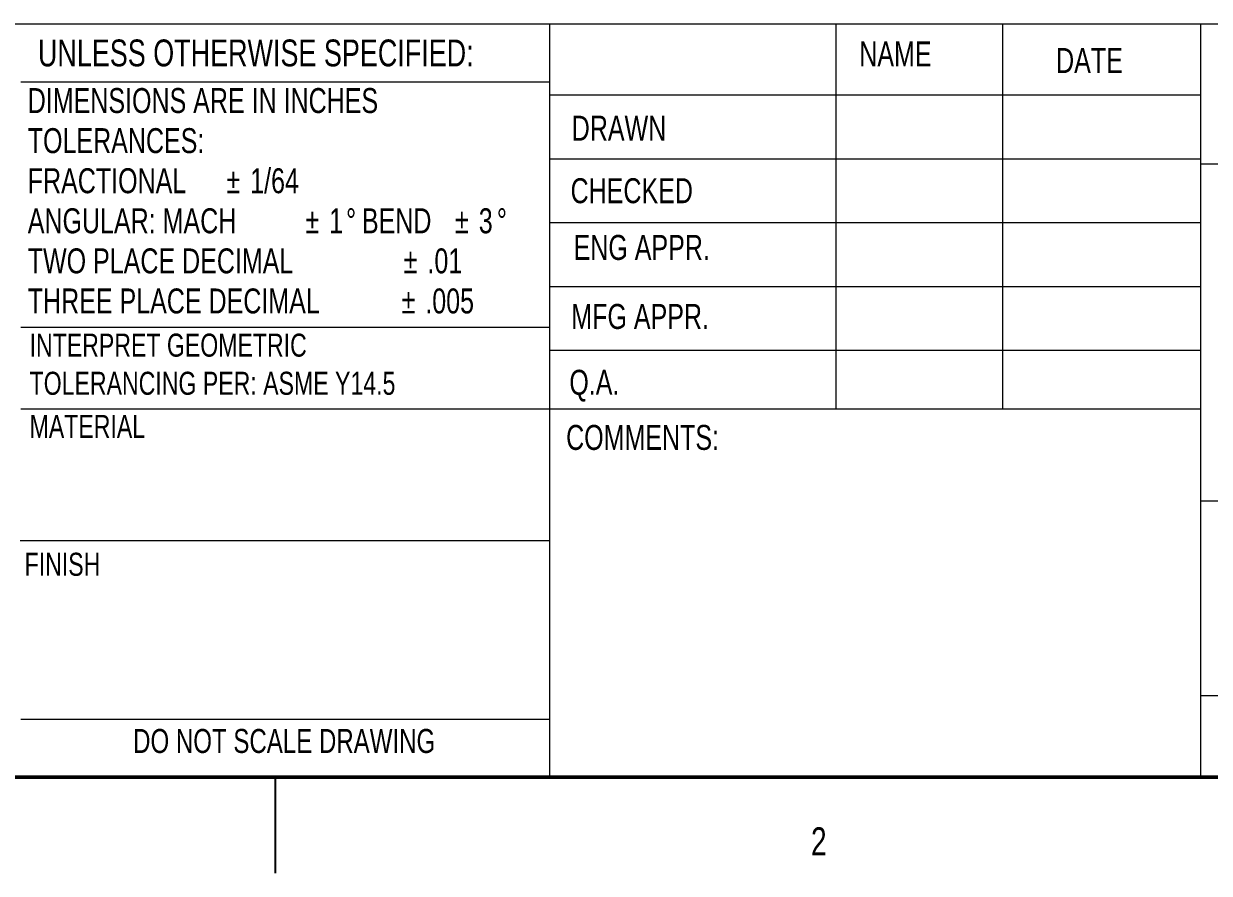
# Model space of a CAD drawing. Header units: inches. Extents: x 0.2 to 16.8, y 0.2 to 10.8.
# Drawn here: x 10.678 to 13.767, y 0.25 to 2.462 of the extents above; entities that cross this region are included whole.
import ezdxf

# ---------------------------------------------------------------- set-up
doc = ezdxf.new("R2010")
doc.units = ezdxf.units.IN
doc.header["$MEASUREMENT"] = 0
doc.styles.add('SLDTEXTSTYLE0', font='TXT', dxfattribs={"width": 0.75})

# ---------------------------------------------------------------- blocks, each defined once
blk = doc.blocks.new('SW_NOTE_0_2')
at = {"color": 0, "linetype": 'Continuous', "lineweight": 0, "char_height": 0.06, "attachment_point": 1, "style": 'SLDTEXTSTYLE0'}
for s, insert in [('INTERPRET GEOMETRIC', (0, 0.0773)), ('TOLERANCING PER: ASME Y14.5', (0, -0.022))]:
    blk.add_mtext(s, dxfattribs=dict(at, insert=insert))
blk = doc.blocks.new('SW_NOTE_0_3')
at = {"color": 0, "linetype": 'Continuous', "lineweight": 0, "char_height": 0.065, "attachment_point": 1, "style": 'SLDTEXTSTYLE0'}
for s, insert in [('DIMENSIONS ARE IN INCHES', (0, 0.0838)), ('TOLERANCES:', (0, -0.0206)), ('1/64', (0.5795, -0.125)), ('FRACTIONAL', (0, -0.125)), ('%%p', (0.5176, -0.125)), ('ANGULAR: MACH', (0, -0.2293)), ('%%p', (0.7234, -0.2293)), ('1', (0.7853, -0.2293)), ('%%d', (0.8293, -0.2293)), ('BEND', (0.8706, -0.2293)), ('%%p', (1.1131, -0.2293)), ('3', (1.175, -0.2293)), ('%%d', (1.2222, -0.2293)), ('TWO PLACE DECIMAL', (0, -0.3337)), ('.01', (1.0413, -0.3337)), ('%%p', (0.9794, -0.3337)), ('THREE PLACE DECIMAL', (0, -0.4381)), ('%%p', (0.9738, -0.4381)), ('.005', (1.0357, -0.4381))]:
    blk.add_mtext(s, dxfattribs=dict(at, insert=insert))

msp = doc.modelspace()

# ---------------------------------------------------------------- linework, layer by layer
at = {"color": 7, "linetype": 'Continuous', "lineweight": 18}
for p, q in [((8.121319, 2.462325), (16.5, 2.462325)), ((12.04759, 2.462325), (12.04759, 0.5)), ((12.793704, 2.462325), (12.793704, 1.45857)), ((13.227937, 2.462325), (13.227937, 1.45857)), ((13.743667, 2.462325), (13.743667, 0.5)), ((12.04759, 2.310008), (10.670644, 2.310008)), ((12.04759, 2.276848), (13.743667, 2.276848)), ((12.04759, 2.110637), (13.743667, 2.110637)), ((13.743667, 2.097197), (16.5, 2.097197)), ((12.04759, 1.944427), (13.743667, 1.944427)), ((12.04759, 1.778216), (13.743667, 1.778216)), ((10.670644, 1.671713), (12.04759, 1.671713)), ((12.04759, 1.612006), (13.743667, 1.612006)), ((13.743667, 1.45857), (10.670644, 1.45857)), ((13.743667, 1.219863), (16.5, 1.219863)), ((10.668257, 1.116779), (12.04759, 1.116779)), ((13.743667, 0.712886), (16.5, 0.712886)), ((10.670644, 0.651537), (12.04759, 0.651537))]:
    msp.add_line(p, q, dxfattribs=at)
at = {"color": 7, "linetype": 'Continuous', "lineweight": 50}
msp.add_line((16.5, 0.5), (0.5, 0.5), dxfattribs=at)
at = {"color": 7, "linetype": 'Continuous', "lineweight": 25}
msp.add_line((11.333333, 0.5), (11.333333, 0.25), dxfattribs=at)

# ---------------------------------------------------------------- block references
at = {"color": 7, "linetype": 'Continuous', "lineweight": 0}
for name, p in [('SW_NOTE_0_3', (10.688443, 2.210955)), ('SW_NOTE_0_2', (10.693197, 1.577988))]:
    msp.add_blockref(name, p, dxfattribs=at)

# ---------------------------------------------------------------- texts
at = {"color": 7, "linetype": 'Continuous', "lineweight": 0, "style": 'SLDTEXTSTYLE0'}
for s, insert, char_height, attachment_point in [('UNLESS OTHERWISE SPECIFIED:', (10.714881, 2.421222), 0.07, 1), ('NAME', (12.854692, 2.416166), 0.065, 1), ('DATE', (13.367386, 2.399109), 0.065, 1), ('DRAWN', (12.105611, 2.222824), 0.065, 1), ('CHECKED', (12.102571, 2.05998), 0.065, 1), ('ENG APPR.', (12.110395, 1.912246), 0.065, 1), ('MFG APPR.', (12.104532, 1.732438), 0.065, 1), ('Q.A.', (12.099362, 1.561018), 0.065, 1), ('MATERIAL', (10.693197, 1.44357), 0.06, 1), ('COMMENTS:', (12.090941, 1.417515), 0.065, 1), ('FINISH', (10.680213, 1.084653), 0.06, 1), ('DO NOT SCALE DRAWING', (11.356447, 0.625772), 0.0625, 2), ('2', (12.749266, 0.36976), 0.072917, 2)]:
    msp.add_mtext(s, dxfattribs=dict(at, insert=insert, char_height=char_height, attachment_point=attachment_point))

doc.saveas('drawing.dxf')
